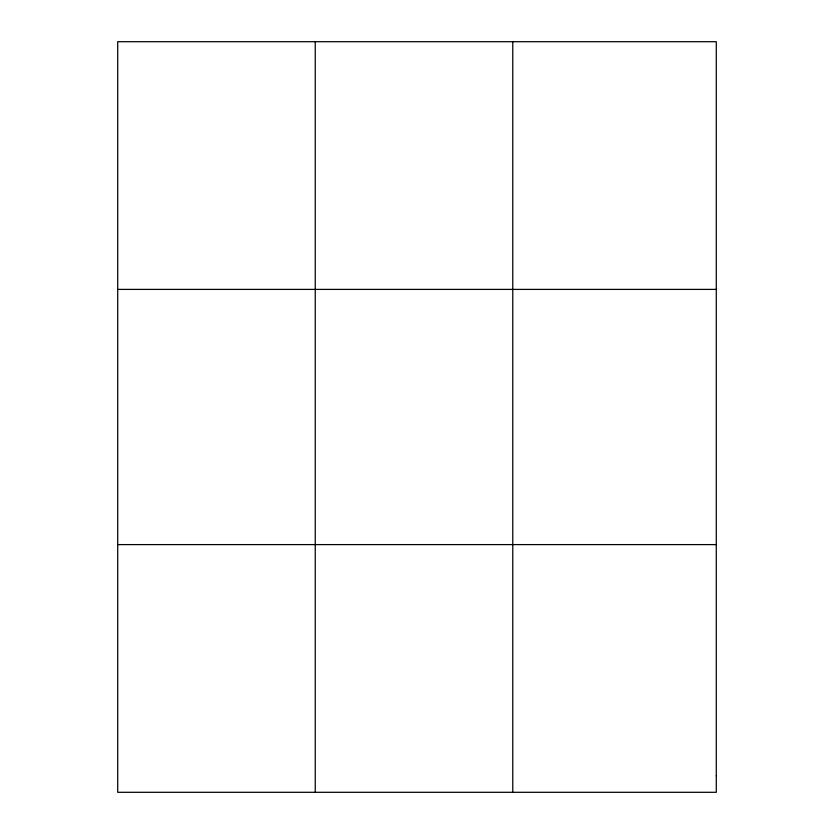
<?xml version="1.0" encoding="UTF-8"?>
<svg xmlns="http://www.w3.org/2000/svg" width="834" height="834" viewBox="0 0 834 834"><rect width="100%" height="100%" fill="white"/><g stroke="black" fill="none" stroke-linecap="round" stroke-linejoin="round"><path stroke-width="1.25" d="M315.242 41.7L315.242 792.3M512.774 41.7L512.774 792.3M117.709 289.398L716.291 289.398M117.709 544.602L716.291 544.602M716.291 775.787L716.291 792.3L117.709 792.3L117.709 41.7L716.291 41.7L716.291 775.787"/></g></svg>
